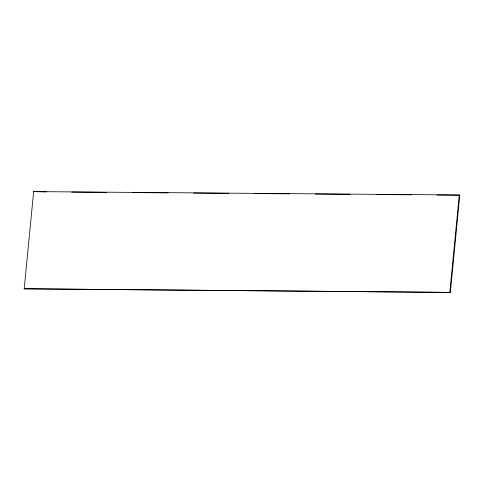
<?xml version="1.0" encoding="UTF-8"?>
<svg xmlns="http://www.w3.org/2000/svg" width="484" height="484" viewBox="0 0 484 484"><rect width="100%" height="100%" fill="white"/><g stroke="black" fill="none" stroke-linecap="round" stroke-linejoin="round"><path stroke-width="0.73" d="M24.2 288.803L33.65 191.603L459.274 194.985L459.8 195.197L450.35 292.397L24.2 288.803L450.35 292.397M449.817 292.191L459.274 194.985M46.198 191.906L33.65 191.603M71.735 192.112L106.789 192.39M132.489 192.596L168.021 192.874M193.721 193.08L228.49 193.358M254.191 193.558L289.722 193.842M315.423 194.048L350.192 194.326M376.649 194.532L411.424 194.81M437.125 195.016L459.8 195.197"/></g></svg>
